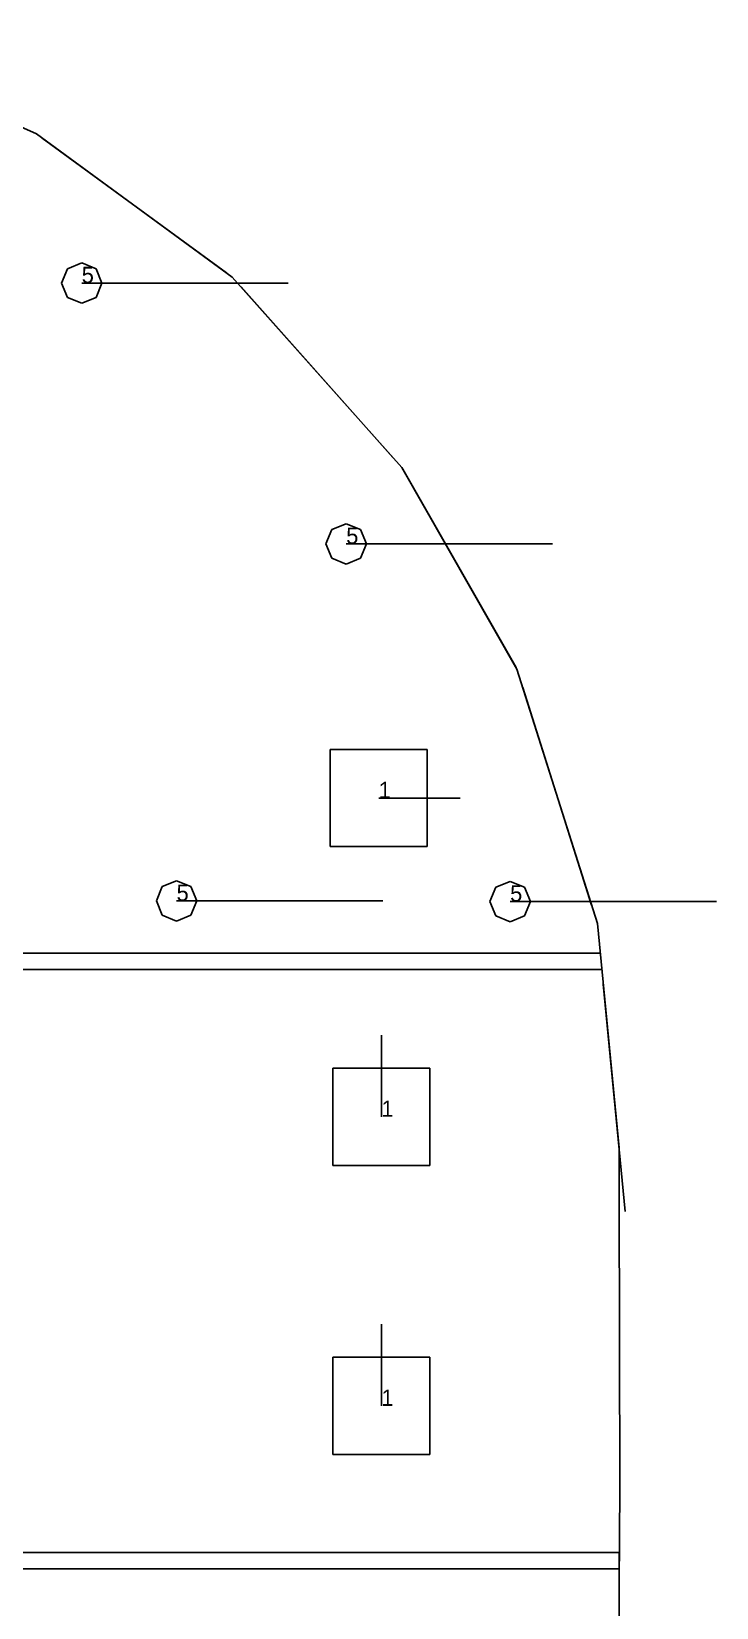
# Model space of a CAD drawing. Extents: x 0 to 48.5, y 0 to 23.7.
# Drawn here: x 31.19 to 35.39, y 12.79 to 22.45 of the extents above; entities that cross this region are included whole.
import ezdxf

# ---------------------------------------------------------------- set-up
doc = ezdxf.new("R2010")
doc.units = 0
doc.header["$MEASUREMENT"] = 0
for name, color, linetype in [('DLXFURN', 5, 'Continuous'), ('DLXLUM', 2, 'Continuous'), ('DLXLUMEX', 2, 'Continuous'), ('DLXSCENE', 7, 'Continuous')]:
    doc.layers.add(name, color=color, linetype=linetype)

# ---------------------------------------------------------------- blocks, each defined once
blk = doc.blocks.new('*U188')
for p, q in [((-0.0877, 0.0877), (0, 0.124)), ((0, 0.124), (-0.0877, 0.0877)), ((0, 0.124), (-0.0877, 0.0877)), ((-0.0877, 0.0877), (0, 0.124)), ((0, 0.124), (0.0877, 0.0877)), ((0.0877, 0.0877), (0, 0.124)), ((0, 0.124), (0, 0.124)), ((0.0877, 0.0877), (0, 0.124)), ((0, 0.124), (0, 0.124)), ((0, 0.124), (0.0877, 0.0877)), ((-0.124, 0), (-0.0877, 0.0877)), ((-0.0877, 0.0877), (-0.124, 0)), ((-0.0877, 0.0877), (-0.124, 0)), ((-0.124, 0), (-0.0877, 0.0877)), ((-0.0877, -0.0877), (-0.124, 0)), ((-0.124, 0), (-0.0877, -0.0877)), ((-0.124, 0), (-0.124, 0)), ((-0.124, 0), (-0.0877, -0.0877)), ((-0.0877, -0.0877), (-0.124, 0)), ((-0.124, 0), (-0.124, 0)), ((-0.0877, 0.0877), (-0.0877, 0.0877)), ((-0.0877, 0.0877), (-0.0877, 0.0877)), ((0.0877, 0.0877), (0.124, 0)), ((0.124, 0), (0.0877, 0.0877)), ((0.0877, 0.0877), (0.0877, 0.0877)), ((0.124, 0), (0.0877, 0.0877)), ((0.0877, 0.0877), (0.0877, 0.0877)), ((0.0877, 0.0877), (0.124, 0)), ((0.124, 0), (0.0877, -0.0877)), ((0.0877, -0.0877), (0.124, 0)), ((0.0877, -0.0877), (0.124, 0)), ((0.124, 0), (0.0877, -0.0877)), ((0.124, 0), (0.124, 0)), ((0.124, 0), (0.124, 0)), ((0, -0.124), (-0.0877, -0.0877)), ((-0.0877, -0.0877), (0, -0.124)), ((-0.0877, -0.0877), (-0.0877, -0.0877)), ((-0.0877, -0.0877), (0, -0.124)), ((0, -0.124), (-0.0877, -0.0877)), ((-0.0877, -0.0877), (-0.0877, -0.0877)), ((0.0877, -0.0877), (0, -0.124)), ((0, -0.124), (0.0877, -0.0877)), ((0, -0.124), (0.0877, -0.0877)), ((0.0877, -0.0877), (0, -0.124)), ((0.0877, -0.0877), (0.0877, -0.0877)), ((0.0877, -0.0877), (0.0877, -0.0877)), ((0, -0.124), (0, -0.124)), ((0, -0.124), (0, -0.124))]:
    blk.add_line(p, q)
at = {"color": 1}
blk.add_line((0, 0), (1.265, 0), dxfattribs=at)
at = {"layer": 'DLXLUMEX', "color": 7}
blk.add_text('5', height=0.1, dxfattribs=at).set_placement((0, 0))
blk = doc.blocks.new('*U191')
for p, q in [((-0.0877, 0.0877), (0, 0.124)), ((0, 0.124), (-0.0877, 0.0877)), ((0, 0.124), (-0.0877, 0.0877)), ((-0.0877, 0.0877), (0, 0.124)), ((0, 0.124), (0.0877, 0.0877)), ((0.0877, 0.0877), (0, 0.124)), ((0, 0.124), (0, 0.124)), ((0.0877, 0.0877), (0, 0.124)), ((0, 0.124), (0, 0.124)), ((0, 0.124), (0.0877, 0.0877)), ((-0.124, 0), (-0.0877, 0.0877)), ((-0.0877, 0.0877), (-0.124, 0)), ((-0.0877, 0.0877), (-0.124, 0)), ((-0.124, 0), (-0.0877, 0.0877)), ((-0.0877, -0.0877), (-0.124, 0)), ((-0.124, 0), (-0.0877, -0.0877)), ((-0.124, 0), (-0.124, 0)), ((-0.124, 0), (-0.0877, -0.0877)), ((-0.0877, -0.0877), (-0.124, 0)), ((-0.124, 0), (-0.124, 0)), ((-0.0877, 0.0877), (-0.0877, 0.0877)), ((-0.0877, 0.0877), (-0.0877, 0.0877)), ((0.0877, 0.0877), (0.124, 0)), ((0.124, 0), (0.0877, 0.0877)), ((0.0877, 0.0877), (0.0877, 0.0877)), ((0.124, 0), (0.0877, 0.0877)), ((0.0877, 0.0877), (0.0877, 0.0877)), ((0.0877, 0.0877), (0.124, 0)), ((0.124, 0), (0.0877, -0.0877)), ((0.0877, -0.0877), (0.124, 0)), ((0.0877, -0.0877), (0.124, 0)), ((0.124, 0), (0.0877, -0.0877)), ((0.124, 0), (0.124, 0)), ((0.124, 0), (0.124, 0)), ((0, -0.124), (-0.0877, -0.0877)), ((-0.0877, -0.0877), (0, -0.124)), ((-0.0877, -0.0877), (-0.0877, -0.0877)), ((-0.0877, -0.0877), (0, -0.124)), ((0, -0.124), (-0.0877, -0.0877)), ((-0.0877, -0.0877), (-0.0877, -0.0877)), ((0.0877, -0.0877), (0, -0.124)), ((0, -0.124), (0.0877, -0.0877)), ((0, -0.124), (0.0877, -0.0877)), ((0.0877, -0.0877), (0, -0.124)), ((0.0877, -0.0877), (0.0877, -0.0877)), ((0.0877, -0.0877), (0.0877, -0.0877)), ((0, -0.124), (0, -0.124)), ((0, -0.124), (0, -0.124))]:
    blk.add_line(p, q)
at = {"color": 1}
blk.add_line((0, 0), (1.265, 0), dxfattribs=at)
at = {"layer": 'DLXLUMEX', "color": 7}
blk.add_text('5', height=0.1, dxfattribs=at).set_placement((0, 0))
blk = doc.blocks.new('*U192')
for p, q in [((-0.0877, 0.0877), (0, 0.124)), ((0, 0.124), (-0.0877, 0.0877)), ((0, 0.124), (-0.0877, 0.0877)), ((-0.0877, 0.0877), (0, 0.124)), ((0, 0.124), (0.0877, 0.0877)), ((0.0877, 0.0877), (0, 0.124)), ((0, 0.124), (0, 0.124)), ((0.0877, 0.0877), (0, 0.124)), ((0, 0.124), (0, 0.124)), ((0, 0.124), (0.0877, 0.0877)), ((-0.124, 0), (-0.0877, 0.0877)), ((-0.0877, 0.0877), (-0.124, 0)), ((-0.0877, 0.0877), (-0.124, 0)), ((-0.124, 0), (-0.0877, 0.0877)), ((-0.0877, -0.0877), (-0.124, 0)), ((-0.124, 0), (-0.0877, -0.0877)), ((-0.124, 0), (-0.124, 0)), ((-0.124, 0), (-0.0877, -0.0877)), ((-0.0877, -0.0877), (-0.124, 0)), ((-0.124, 0), (-0.124, 0)), ((-0.0877, 0.0877), (-0.0877, 0.0877)), ((-0.0877, 0.0877), (-0.0877, 0.0877)), ((0.0877, 0.0877), (0.124, 0)), ((0.124, 0), (0.0877, 0.0877)), ((0.0877, 0.0877), (0.0877, 0.0877)), ((0.124, 0), (0.0877, 0.0877)), ((0.0877, 0.0877), (0.0877, 0.0877)), ((0.0877, 0.0877), (0.124, 0)), ((0.124, 0), (0.0877, -0.0877)), ((0.0877, -0.0877), (0.124, 0)), ((0.0877, -0.0877), (0.124, 0)), ((0.124, 0), (0.0877, -0.0877)), ((0.124, 0), (0.124, 0)), ((0.124, 0), (0.124, 0)), ((0, -0.124), (-0.0877, -0.0877)), ((-0.0877, -0.0877), (0, -0.124)), ((-0.0877, -0.0877), (-0.0877, -0.0877)), ((-0.0877, -0.0877), (0, -0.124)), ((0, -0.124), (-0.0877, -0.0877)), ((-0.0877, -0.0877), (-0.0877, -0.0877)), ((0.0877, -0.0877), (0, -0.124)), ((0, -0.124), (0.0877, -0.0877)), ((0, -0.124), (0.0877, -0.0877)), ((0.0877, -0.0877), (0, -0.124)), ((0.0877, -0.0877), (0.0877, -0.0877)), ((0.0877, -0.0877), (0.0877, -0.0877)), ((0, -0.124), (0, -0.124)), ((0, -0.124), (0, -0.124))]:
    blk.add_line(p, q)
at = {"color": 1}
blk.add_line((0, 0), (1.265, 0), dxfattribs=at)
at = {"layer": 'DLXLUMEX', "color": 7}
blk.add_text('5', height=0.1, dxfattribs=at).set_placement((0, 0))
blk = doc.blocks.new('*U194')
for p, q in [((-0.0877, 0.0877), (0, 0.124)), ((0, 0.124), (-0.0877, 0.0877)), ((0, 0.124), (-0.0877, 0.0877)), ((-0.0877, 0.0877), (0, 0.124)), ((0, 0.124), (0.0877, 0.0877)), ((0.0877, 0.0877), (0, 0.124)), ((0, 0.124), (0, 0.124)), ((0.0877, 0.0877), (0, 0.124)), ((0, 0.124), (0, 0.124)), ((0, 0.124), (0.0877, 0.0877)), ((-0.124, 0), (-0.0877, 0.0877)), ((-0.0877, 0.0877), (-0.124, 0)), ((-0.0877, 0.0877), (-0.124, 0)), ((-0.124, 0), (-0.0877, 0.0877)), ((-0.0877, -0.0877), (-0.124, 0)), ((-0.124, 0), (-0.0877, -0.0877)), ((-0.124, 0), (-0.124, 0)), ((-0.124, 0), (-0.0877, -0.0877)), ((-0.0877, -0.0877), (-0.124, 0)), ((-0.124, 0), (-0.124, 0)), ((-0.0877, 0.0877), (-0.0877, 0.0877)), ((-0.0877, 0.0877), (-0.0877, 0.0877)), ((0.0877, 0.0877), (0.124, 0)), ((0.124, 0), (0.0877, 0.0877)), ((0.0877, 0.0877), (0.0877, 0.0877)), ((0.124, 0), (0.0877, 0.0877)), ((0.0877, 0.0877), (0.0877, 0.0877)), ((0.0877, 0.0877), (0.124, 0)), ((0.124, 0), (0.0877, -0.0877)), ((0.0877, -0.0877), (0.124, 0)), ((0.0877, -0.0877), (0.124, 0)), ((0.124, 0), (0.0877, -0.0877)), ((0.124, 0), (0.124, 0)), ((0.124, 0), (0.124, 0)), ((0, -0.124), (-0.0877, -0.0877)), ((-0.0877, -0.0877), (0, -0.124)), ((-0.0877, -0.0877), (-0.0877, -0.0877)), ((-0.0877, -0.0877), (0, -0.124)), ((0, -0.124), (-0.0877, -0.0877)), ((-0.0877, -0.0877), (-0.0877, -0.0877)), ((0.0877, -0.0877), (0, -0.124)), ((0, -0.124), (0.0877, -0.0877)), ((0, -0.124), (0.0877, -0.0877)), ((0.0877, -0.0877), (0, -0.124)), ((0.0877, -0.0877), (0.0877, -0.0877)), ((0.0877, -0.0877), (0.0877, -0.0877)), ((0, -0.124), (0, -0.124)), ((0, -0.124), (0, -0.124))]:
    blk.add_line(p, q)
at = {"color": 1}
blk.add_line((0, 0), (1.265, 0), dxfattribs=at)
at = {"layer": 'DLXLUMEX', "color": 7}
blk.add_text('5', height=0.1, dxfattribs=at).set_placement((0, 0))
blk = doc.blocks.new('*U199')
at = {"color": 1}
blk.add_line((0, 0), (0, 0.5), dxfattribs=at)
for p, q in [((0.2975, 0.2975), (-0.2975, 0.2975)), ((-0.2975, 0.2975), (-0.2975, -0.2975)), ((-0.2975, 0.2975), (-0.2975, -0.2975)), ((-0.2975, -0.2975), (-0.2975, 0.2975)), ((-0.2975, 0.2975), (-0.2975, 0.2975)), ((0.2975, 0.2975), (-0.2975, 0.2975)), ((-0.2975, 0.2975), (-0.2975, 0.2975)), ((-0.2975, 0.2975), (0.2975, 0.2975)), ((-0.2975, -0.2975), (-0.2975, 0.2975)), ((-0.2975, 0.2975), (0.2975, 0.2975)), ((0.2975, -0.2975), (0.2975, 0.2975)), ((0.2975, 0.2975), (0.2975, 0.2975)), ((0.2975, -0.2975), (0.2975, 0.2975)), ((0.2975, 0.2975), (0.2975, 0.2975)), ((0.2975, 0.2975), (0.2975, -0.2975)), ((0.2975, 0.2975), (0.2975, -0.2975)), ((-0.2975, -0.2975), (0.2975, -0.2975)), ((-0.2975, -0.2975), (0.2975, -0.2975)), ((0.2975, -0.2975), (-0.2975, -0.2975)), ((-0.2975, -0.2975), (-0.2975, -0.2975)), ((-0.2975, -0.2975), (-0.2975, -0.2975)), ((0.2975, -0.2975), (-0.2975, -0.2975)), ((0.2975, -0.2975), (0.2975, -0.2975)), ((0.2975, -0.2975), (0.2975, -0.2975))]:
    blk.add_line(p, q)
at = {"layer": 'DLXLUMEX', "color": 7}
blk.add_text('1', height=0.1, dxfattribs=at).set_placement((0, 0))
blk = doc.blocks.new('*U200')
at = {"color": 1}
blk.add_line((0, 0), (0, 0.5), dxfattribs=at)
for p, q in [((0.2975, 0.2975), (-0.2975, 0.2975)), ((-0.2975, 0.2975), (-0.2975, -0.2975)), ((-0.2975, -0.2975), (-0.2975, 0.2975)), ((-0.2975, 0.2975), (-0.2975, 0.2975)), ((-0.2975, 0.2975), (-0.2975, -0.2975)), ((0.2975, 0.2975), (-0.2975, 0.2975)), ((-0.2975, 0.2975), (-0.2975, 0.2975)), ((-0.2975, 0.2975), (0.2975, 0.2975)), ((-0.2975, -0.2975), (-0.2975, 0.2975)), ((-0.2975, 0.2975), (0.2975, 0.2975)), ((0.2975, -0.2975), (0.2975, 0.2975)), ((0.2975, 0.2975), (0.2975, 0.2975)), ((0.2975, -0.2975), (0.2975, 0.2975)), ((0.2975, 0.2975), (0.2975, 0.2975)), ((0.2975, 0.2975), (0.2975, -0.2975)), ((0.2975, 0.2975), (0.2975, -0.2975)), ((-0.2975, -0.2975), (0.2975, -0.2975)), ((-0.2975, -0.2975), (0.2975, -0.2975)), ((0.2975, -0.2975), (-0.2975, -0.2975)), ((-0.2975, -0.2975), (-0.2975, -0.2975)), ((-0.2975, -0.2975), (-0.2975, -0.2975)), ((0.2975, -0.2975), (-0.2975, -0.2975)), ((0.2975, -0.2975), (0.2975, -0.2975)), ((0.2975, -0.2975), (0.2975, -0.2975))]:
    blk.add_line(p, q)
at = {"layer": 'DLXLUMEX', "color": 7}
blk.add_text('1', height=0.1, dxfattribs=at).set_placement((0, 0))
blk = doc.blocks.new('*U236')
for p, q in [((0.2975, 0.2975), (-0.2975, 0.2975)), ((-0.2975, 0.2975), (-0.2975, -0.2975)), ((-0.2975, 0.2975), (-0.2975, -0.2975)), ((-0.2975, -0.2975), (-0.2975, 0.2975)), ((-0.2975, 0.2975), (-0.2975, 0.2975)), ((0.2975, 0.2975), (-0.2975, 0.2975)), ((-0.2975, 0.2975), (-0.2975, 0.2975)), ((-0.2975, 0.2975), (0.2975, 0.2975)), ((-0.2975, -0.2975), (-0.2975, 0.2975)), ((-0.2975, 0.2975), (0.2975, 0.2975)), ((0.2975, -0.2975), (0.2975, 0.2975)), ((0.2975, 0.2975), (0.2975, 0.2975)), ((0.2975, -0.2975), (0.2975, 0.2975)), ((0.2975, 0.2975), (0.2975, 0.2975)), ((0.2975, 0.2975), (0.2975, -0.2975)), ((0.2975, 0.2975), (0.2975, -0.2975)), ((-0.2975, -0.2975), (0.2975, -0.2975)), ((-0.2975, -0.2975), (-0.2975, -0.2975)), ((-0.2975, -0.2975), (0.2975, -0.2975)), ((0.2975, -0.2975), (-0.2975, -0.2975)), ((-0.2975, -0.2975), (-0.2975, -0.2975)), ((0.2975, -0.2975), (-0.2975, -0.2975)), ((0.2975, -0.2975), (0.2975, -0.2975)), ((0.2975, -0.2975), (0.2975, -0.2975))]:
    blk.add_line(p, q)
at = {"color": 1}
blk.add_line((0, 0), (0.5, 0), dxfattribs=at)
at = {"layer": 'DLXLUMEX', "color": 7}
blk.add_text('1', height=0.1, dxfattribs=at).set_placement((0, 0))
blk = doc.blocks.new('*U106')
for p, q in [((-3.6599, -0.1), (-3.6599, -0.2)), ((-3.6599, -0.2), (-3.6599, -0.1)), ((-3.6599, -0.1), (-3.6599, -0.1)), ((-3.6599, -0.1), (-3.6599, -0.1)), ((-3.6599, -0.1), (5.0972, -0.1)), ((5.0972, -0.1), (-3.6599, -0.1)), ((5.0972, -0.1), (5.0972, -0.1)), ((5.0972, -0.1561), (5.0972, -0.1)), ((5.0972, -0.1), (5.0972, -0.1)), ((5.0972, -0.1), (5.0972, -0.1561)), ((5.0972, -0.1561), (5.0972, -0.1561)), ((-3.6599, -0.2), (-3.6599, -0.2)), ((5.097, -0.2), (-3.6599, -0.2)), ((-3.6599, -0.2), (-3.6599, -0.2)), ((-3.6599, -0.2), (5.097, -0.2)), ((5.097, -0.2), (5.097, -0.2))]:
    blk.add_line(p, q)
blk = doc.blocks.new('*U144')
for p, q in [((-3.6599, -0.1), (-3.6599, -0.2)), ((-3.6599, -0.2), (-3.6599, -0.1)), ((-3.6599, -0.1), (-3.6599, -0.1)), ((5.0804, -0.1), (-3.6599, -0.1)), ((-3.6599, -0.1), (-3.6599, -0.1)), ((-3.6599, -0.1), (5.0804, -0.1)), ((5.0804, -0.1), (5.0804, -0.1)), ((-3.6599, -0.2), (-3.6599, -0.2)), ((5.09, -0.2), (-3.6599, -0.2)), ((-3.6599, -0.2), (-3.6599, -0.2)), ((-3.6599, -0.2), (5.09, -0.2)), ((5.09, -0.2), (5.09, -0.2))]:
    blk.add_line(p, q)
blk = doc.blocks.new('*U146')
for p, q in [((29.8233, 22.4477), (31.225, 21.8203)), ((31.225, 21.8203), (29.8233, 22.4477)), ((32.4249, 20.9431), (31.225, 21.8203)), ((31.225, 21.8203), (31.225, 21.8203)), ((31.225, 21.8203), (32.4249, 20.9431)), ((31.225, 21.8203), (31.225, 21.8203)), ((33.464, 19.7754), (32.4249, 20.9431)), ((32.4249, 20.9431), (32.4249, 20.9431)), ((32.4249, 20.9431), (33.464, 19.7754)), ((32.4249, 20.9431), (32.4249, 20.9431)), ((33.464, 19.7754), (34.1698, 18.5404)), ((34.1698, 18.5404), (33.464, 19.7754)), ((33.464, 19.7754), (33.464, 19.7754)), ((33.464, 19.7754), (33.464, 19.7754)), ((34.1698, 18.5404), (34.6629, 16.9814)), ((34.6629, 16.9814), (34.1698, 18.5404)), ((34.1698, 18.5404), (34.1698, 18.5404)), ((34.1698, 18.5404), (34.1698, 18.5404)), ((34.7365, 16.2187), (34.6629, 16.9814)), ((34.6629, 16.9814), (34.6629, 16.9814)), ((34.6629, 16.9814), (34.7365, 16.2187)), ((34.6629, 16.9814), (34.6629, 16.9814)), ((34.7956, 15.606), (34.7365, 16.2187)), ((34.7365, 16.2187), (34.7365, 16.2187)), ((34.7365, 16.2187), (34.7956, 15.606)), ((34.7365, 16.2187), (34.7365, 16.2187)), ((34.7956, 15.606), (34.7956, 15.3206)), ((34.7956, 15.3206), (34.7956, 15.606)), ((34.7956, 15.606), (34.7956, 15.606)), ((34.7956, 15.606), (34.7956, 15.606)), ((34.7956, 15.3206), (34.8, 13.5206)), ((34.8, 13.5206), (34.7956, 15.3206)), ((34.7956, 15.3206), (34.7956, 15.3206)), ((34.7956, 15.3206), (34.7956, 15.3206)), ((34.8, 13.5206), (34.7963, 12.9223)), ((34.7963, 12.9223), (34.8, 13.5206)), ((34.8, 13.5206), (34.8, 13.5206)), ((34.8, 13.5206), (34.8, 13.5206)), ((34.7981, 6.855), (34.7963, 12.9223)), ((34.7963, 12.9223), (34.7963, 12.9223)), ((34.7963, 12.9223), (34.7981, 6.855)), ((34.7963, 12.9223), (34.7963, 12.9223))]:
    blk.add_line(p, q)
blk = doc.blocks.new('*U147')
for p, q in [((29.8233, 22.4477), (31.225, 21.8203)), ((31.225, 21.8203), (32.4249, 20.9431)), ((32.4249, 20.9431), (33.464, 19.7754)), ((33.464, 19.7754), (34.1698, 18.5404)), ((34.1698, 18.5404), (34.6629, 16.9814)), ((34.6629, 16.9814), (34.7365, 16.2187)), ((34.7365, 16.2187), (34.7956, 15.606)), ((34.7956, 15.606), (34.7956, 15.3206)), ((34.7956, 15.3206), (34.8, 13.5206)), ((34.8, 13.5206), (34.7963, 12.9223)), ((34.7963, 12.9223), (34.7981, 6.855))]:
    blk.add_line(p, q)
blk = doc.blocks.new('*U148')
for p, q in [((31.225, 21.8203), (29.8233, 22.4477)), ((32.4249, 20.9431), (31.225, 21.8203)), ((33.464, 19.7754), (32.4249, 20.9431)), ((34.1698, 18.5404), (33.464, 19.7754)), ((34.6629, 16.9814), (34.1698, 18.5404)), ((34.7365, 16.2187), (34.6629, 16.9814)), ((34.7956, 15.606), (34.7365, 16.2187)), ((34.7956, 15.3206), (34.7956, 15.606)), ((34.8, 13.5206), (34.7956, 15.3206)), ((34.7963, 12.9223), (34.8, 13.5206)), ((34.7981, 6.855), (34.7963, 12.9223))]:
    blk.add_line(p, q)
blk = doc.blocks.new('*U159')
for p, q in [((31.2598, 21.7949), (32.39, 20.9686)), ((32.39, 20.9686), (31.2598, 21.7949)), ((31.2598, 21.7949), (31.2598, 21.7949)), ((32.39, 20.9686), (32.39, 20.9686)), ((32.4791, 20.8822), (33.4097, 19.8363)), ((33.4097, 19.8363), (32.4791, 20.8822)), ((32.4791, 20.8822), (32.4791, 20.8822)), ((33.4097, 19.8363), (33.4097, 19.8363)), ((33.4695, 19.7656), (34.1642, 18.5502)), ((34.1642, 18.5502), (33.4695, 19.7656)), ((33.4695, 19.7656), (33.4695, 19.7656)), ((34.1642, 18.5502), (34.1642, 18.5502)), ((34.2053, 18.4283), (34.6274, 17.0935)), ((34.6274, 17.0935), (34.2053, 18.4283)), ((34.2053, 18.4283), (34.2053, 18.4283)), ((34.6274, 17.0935), (34.6274, 17.0935)), ((34.8332, 15.2156), (34.6988, 16.6092)), ((34.6988, 16.6092), (34.6988, 16.6092)), ((34.6988, 16.6092), (34.8332, 15.2156)), ((34.8332, 15.2156), (34.8332, 15.2156))]:
    blk.add_line(p, q)

msp = doc.modelspace()

# ---------------------------------------------------------------- block references
at = {"layer": 'DLXFURN'}
for name, p in [('*U144', (29.6, 16.9)), ('*U106', (29.7, 13.2263))]:
    msp.add_blockref(name, p, dxfattribs=at)
at = {"layer": 'DLXLUM'}
for name, p in [('*U192', (31.5019, 20.906)), ('*U191', (33.1233, 19.3074)), ('*U236', (33.3226, 17.7496)), ('*U194', (32.0833, 17.1191)), ('*U188', (34.1281, 17.1151)), ('*U200', (33.339, 15.7961)), ('*U199', (33.339, 14.0248))]:
    msp.add_blockref(name, p, dxfattribs=at)
at = {"layer": 'DLXSCENE'}
for name in ['*U146', '*U147', '*U148', '*U159']:
    msp.add_blockref(name, (0, 0), dxfattribs=at)

doc.saveas('drawing.dxf')
